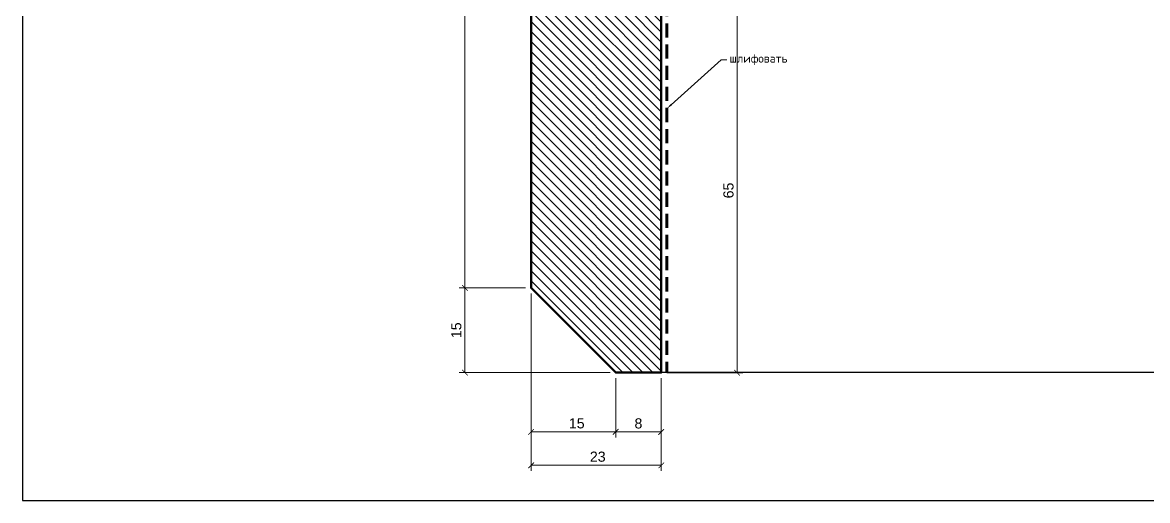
# Model space of a CAD drawing. Header units: inches. Extents: x 227 to 527, y 5081 to 5281.
# Drawn here: x 227.5 to 427.1, y 5081.2 to 5166 of the extents above; entities that cross this region are included whole.
import ezdxf
from ezdxf import colors
from ezdxf.entities.mleader import LeaderData, LeaderLine
from ezdxf.math import Vec2, Vec3

# ---------------------------------------------------------------- set-up
doc = ezdxf.new("R2010")
doc.units = ezdxf.units.IN
doc.header["$MEASUREMENT"] = 0
doc.linetypes.add('HIDDEN', pattern=[0.375, 0.25, -0.125])
doc.layers.add('Outside panel', color=7, linetype='Continuous', lineweight=18, true_color=0x7f5e57)
doc.layers.add('линия 50', color=1, linetype='Continuous', lineweight=140)
doc.layers.add('служебный слой РАЗМЕРЫ', color=7, linetype='Continuous', lineweight=9)
doc.layers.add('размеры в модели', color=7, linetype='Continuous')
doc.styles.get("Standard").update_dxf_attribs({"font": 'arial.ttf'})
doc.styles.add('ЕСКД профили текст', font='isocpeur.ttf')
doc.dimstyles.new('M_1', dxfattribs={"dimtxt": 1.8, "dimasz": 1, "dimexe": 1, "dimexo": 1, "dimgap": 0.6, "dimtad": 1, "dimdec": 0, "dimdsep": 46, "dimtxsty": 'Standard', "dimblk": 'ARCHTICK', "dimcen": -5, "dimclrd": 7, "dimclre": 7, "dimclrt": 7, "dimadec": 0, "dimazin": 0, "dimtfac": 1, "dimtdec": 0, "dimtmove": 0, "dimatfit": 3, "dimfxl": 1, "dimtolj": 1, "dimtzin": 0, "dimlwd": 5, "dimlwe": 5, "dimarcsym": 0})

# ---------------------------------------------------------------- blocks, each defined once
blk = doc.blocks.new('_ArchTick')
at = {"color": 0, "linetype": 'ByBlock', "const_width": 0.15}
blk.add_lwpolyline([(-0.5, -0.5), (0.5, 0.5)], dxfattribs=at)
blk = doc.blocks.new('*D25')
at = {"layer": 'Defpoints', "color": 0, "ltscale": 1000, "transparency": 16777216}
for p in [(340.84, 5168.5), (340.82, 5103.86), (354.28, 5103.86)]:
    blk.add_point(p, dxfattribs=at)
at = {"layer": 'размеры в модели', "color": 7, "lineweight": 5, "ltscale": 1000, "transparency": 16777216}
for p, q in [((341.84, 5168.5), (355.28, 5168.5)), ((354.28, 5168.5), (354.28, 5103.86)), ((341.82, 5103.86), (355.28, 5103.86))]:
    blk.add_line(p, q, dxfattribs=at)
for p, rotation in [((354.28, 5168.5), 90), ((354.28, 5103.86), 270)]:
    blk.add_blockref('_ArchTick', p, dxfattribs=dict(at, rotation=rotation))
at = {"layer": 'размеры в модели', "color": 7, "ltscale": 1000, "transparency": 16777216, "insert": (352.76, 5136.18), "char_height": 1.8, "attachment_point": 5, "rotation": 90}
blk.add_mtext('\\A1;65', dxfattribs=at)
blk = doc.blocks.new('*D8')
at = {"layer": 'Defpoints', "color": 0, "ltscale": 1000, "transparency": 16777216}
for p in [(317.74, 5118.9, 0), (340.84, 5103.9, 0), (340.84, 5087.46)]:
    blk.add_point(p, dxfattribs=at)
at = {"layer": 'размеры в модели', "color": 7, "lineweight": 5, "ltscale": 1000, "transparency": 16777216}
for p, q in [((317.74, 5117.9), (317.74, 5086.46)), ((340.84, 5102.9), (340.84, 5086.46)), ((317.74, 5087.46), (340.84, 5087.46))]:
    blk.add_line(p, q, dxfattribs=at)
at = {"layer": 'размеры в модели', "color": 7, "lineweight": 5, "ltscale": 1000, "transparency": 16777216, "rotation": 180}
blk.add_blockref('_ArchTick', (317.74, 5087.46), dxfattribs=at)
at = {"layer": 'размеры в модели', "color": 7, "lineweight": 5, "ltscale": 1000, "transparency": 16777216}
blk.add_blockref('_ArchTick', (340.84, 5087.46), dxfattribs=at)
at = {"layer": 'размеры в модели', "color": 7, "ltscale": 1000, "transparency": 16777216, "insert": (329.56, 5088.98), "char_height": 1.8, "attachment_point": 5}
blk.add_mtext('\\A1;23', dxfattribs=at)
blk = doc.blocks.new('*D6')
at = {"layer": 'Defpoints', "color": 0, "ltscale": 1000, "transparency": 16777216}
for p in [(317.74, 5118.9, 0), (332.74, 5103.9), (332.74, 5093.38)]:
    blk.add_point(p, dxfattribs=at)
at = {"layer": 'размеры в модели', "color": 7, "lineweight": 5, "ltscale": 1000, "transparency": 16777216}
for p, q in [((317.74, 5117.9), (317.74, 5092.38)), ((332.74, 5102.9), (332.74, 5092.38)), ((317.74, 5093.38), (332.74, 5093.38))]:
    blk.add_line(p, q, dxfattribs=at)
at = {"layer": 'размеры в модели', "color": 7, "lineweight": 5, "ltscale": 1000, "transparency": 16777216, "rotation": 180}
blk.add_blockref('_ArchTick', (317.74, 5093.38), dxfattribs=at)
at = {"layer": 'размеры в модели', "color": 7, "lineweight": 5, "ltscale": 1000, "transparency": 16777216}
blk.add_blockref('_ArchTick', (332.74, 5093.38), dxfattribs=at)
at = {"layer": 'размеры в модели', "color": 7, "ltscale": 1000, "transparency": 16777216, "insert": (325.83, 5094.89), "char_height": 1.8, "attachment_point": 5}
blk.add_mtext('\\A1;15', dxfattribs=at)
blk = doc.blocks.new('*D5')
at = {"layer": 'Defpoints', "color": 0, "ltscale": 1000, "transparency": 16777216}
for p in [(317.74, 5118.9, 0), (305.99, 5103.9), (332.74, 5103.9)]:
    blk.add_point(p, dxfattribs=at)
at = {"layer": 'размеры в модели', "color": 7, "lineweight": 5, "ltscale": 1000, "transparency": 16777216}
for p, q in [((316.74, 5118.9), (304.99, 5118.9)), ((305.99, 5118.9), (305.99, 5103.9)), ((331.74, 5103.9), (304.99, 5103.9))]:
    blk.add_line(p, q, dxfattribs=at)
for p, rotation in [((305.99, 5118.9), 90), ((305.99, 5103.9), 270)]:
    blk.add_blockref('_ArchTick', p, dxfattribs=dict(at, rotation=rotation))
at = {"layer": 'размеры в модели', "color": 7, "ltscale": 1000, "transparency": 16777216, "insert": (304.47, 5111.4), "char_height": 1.8, "attachment_point": 5, "rotation": 90}
blk.add_mtext('\\A1;15', dxfattribs=at)
blk = doc.blocks.new('*D4')
at = {"layer": 'Defpoints', "color": 0, "ltscale": 1000, "transparency": 16777216}
for p in [(317.74, 5253.9), (305.99, 5118.9), (317.74, 5118.9, 0)]:
    blk.add_point(p, dxfattribs=at)
at = {"layer": 'размеры в модели', "color": 7, "lineweight": 5, "ltscale": 1000, "transparency": 16777216}
for p, q in [((316.74, 5253.9), (304.99, 5253.9)), ((305.99, 5253.9), (305.99, 5118.9)), ((316.74, 5118.9), (304.99, 5118.9))]:
    blk.add_line(p, q, dxfattribs=at)
for p, rotation in [((305.99, 5253.9), 90), ((305.99, 5118.9), 270)]:
    blk.add_blockref('_ArchTick', p, dxfattribs=dict(at, rotation=rotation))
at = {"layer": 'размеры в модели', "color": 7, "ltscale": 1000, "transparency": 16777216, "insert": (304.47, 5186), "char_height": 1.8, "attachment_point": 5, "rotation": 90}
blk.add_mtext('\\A1;135', dxfattribs=at)
blk = doc.blocks.new('*D3')
at = {"color": 7, "lineweight": 5, "ltscale": 1000, "transparency": 16777216}
for p, q in [((422.66, 5253.86), (455.21, 5253.86)), ((454.21, 5253.86), (454.21, 5103.86)), ((438.75, 5103.86), (455.21, 5103.86))]:
    blk.add_line(p, q, dxfattribs=at)
at = {"layer": 'Defpoints', "color": 0, "ltscale": 1000, "transparency": 16777216}
for p in [(421.66, 5253.86), (437.75, 5103.86), (454.21, 5103.86)]:
    blk.add_point(p, dxfattribs=at)
at = {"color": 7, "lineweight": 5, "ltscale": 1000, "transparency": 16777216}
for p, rotation in [((454.21, 5253.86), 90), ((454.21, 5103.86), 270)]:
    blk.add_blockref('_ArchTick', p, dxfattribs=dict(at, rotation=rotation))
at = {"color": 7, "ltscale": 1000, "transparency": 16777216, "insert": (452.69, 5183.11), "char_height": 1.8, "attachment_point": 5, "rotation": 90}
blk.add_mtext('\\A1;150', dxfattribs=at)

msp = doc.modelspace()

# ---------------------------------------------------------------- hatches: boundary and pattern name
at = {"layer": 'Outside panel', "ltscale": 1000}
h = msp.add_hatch(dxfattribs=at)
h.set_pattern_fill('ANSI31', color=256, scale=10, angle=90)
h.set_pattern_definition([(135, (-311435.5088, 95739.9097), (-0.8838834765, -0.8838834765), [])])
edge = h.paths.add_edge_path()
edge.add_line((317.74, 5118.9), (332.74, 5103.9))
edge.add_line((332.74, 5103.9), (340.84, 5103.9))
edge.add_line((340.84, 5103.9), (340.84, 5168.55))
edge.add_line((340.84, 5168.55), (332.82, 5168.55))
edge.add_line((332.82, 5168.55), (332.82, 5186.55))
edge.add_line((332.82, 5186.55), (340.84, 5186.55))
edge.add_line((340.84, 5186.55), (340.84, 5196.55))
edge.add_arc((341.63, 5202.31), 5.82, 180, 262.1697, ccw=False)
edge.add_arc((329.82, 5203.44), 6.1, 349.3365, 421.9071)
edge.add_line((332.69, 5208.82), (332.69, 5228.9))
edge.add_arc((328.24, 5228.9), 4.45, 0, 90)
edge.add_line((328.24, 5233.35), (328.24, 5239.4))
edge.add_line((328.24, 5239.4), (329.74, 5239.4))
edge.add_line((329.74, 5239.4), (329.74, 5240.9))
edge.add_arc((329.74, 5243.9), 3, 270, 450)
edge.add_line((329.74, 5246.9), (329.74, 5248.4))
edge.add_line((329.74, 5248.4), (329.74, 5248.9))
edge.add_arc((324.74, 5248.9), 5, 0, 90)
edge.add_line((324.74, 5253.9), (317.74, 5253.9))
edge.add_line((317.74, 5253.9), (317.74, 5118.9))

# ---------------------------------------------------------------- linework, layer by layer
at = {"color": 7}
msp.add_line((437.83, 5103.9, 0), (340.84, 5103.9, 0), dxfattribs=at)
at = {"color": 6, "ltscale": 1000}
msp.add_lwpolyline([(227.49, 5081.23), (527.49, 5081.23), (527.49, 5281.23), (227.49, 5281.23)], close=True, dxfattribs=at)
at = {"lineweight": 50, "elevation": 0}
for points in [[(337.74, 5103.9), (332.74, 5103.9), (317.74, 5118.9), (317.74, 5253.9)], [(340.84, 5168.55), (340.84, 5103.9), (332.74, 5103.9)]]:
    msp.add_lwpolyline(points, dxfattribs=at)
at = {"layer": 'линия 50', "color": 1, "linetype": 'HIDDEN', "ltscale": 10, "true_color": 0xff0909, "elevation": 0}
msp.add_lwpolyline([(339.82, 5169.55), (341.84, 5169.55), (341.84, 5103.86)], dxfattribs=at)

# ---------------------------------------------------------------- dimensions: what is measured, and where the dimension line sits
at = {"color": 5, "ltscale": 1000}
dim = msp.add_linear_dim(base=(454.21, 5103.86), p1=(421.66, 5253.86), p2=(437.75, 5103.86), angle=90, dimstyle='M_1', dxfattribs=at)
dim.commit()
dim.dimension.update_dxf_attribs({"geometry": '*D3', "text_midpoint": (454.21, 5183.11), "dimtype": 128})
at = {"layer": 'размеры в модели', "color": 5, "ltscale": 1000}
dim = msp.add_linear_dim(base=(305.99, 5118.9), p1=(317.74, 5253.9), p2=(317.74, 5118.9, 0), angle=90, dimstyle='M_1', dxfattribs=at)
dim.commit()
dim.dimension.update_dxf_attribs({"geometry": '*D4', "text_midpoint": (305.99, 5186), "dimtype": 128})
for base, p1, p2, picture, middle in [((354.28, 5103.86), (340.84, 5168.5), (340.82, 5103.86), '*D25', (352.76, 5136.18)), ((305.99, 5103.9), (317.74, 5118.9, 0), (332.74, 5103.9), '*D5', (304.47, 5111.4))]:
    dim = msp.add_linear_dim(base=base, p1=p1, p2=p2, angle=90, dimstyle='M_1', dxfattribs=at)
    dim.commit()
    dim.dimension.update_dxf_attribs({"geometry": picture, "text_midpoint": middle})
for base, p2, picture, middle in [((340.84, 5087.46), (340.84, 5103.9, 0), '*D8', (329.56, 5087.46)), ((332.74, 5093.38), (332.74, 5103.9), '*D6', (325.83, 5093.38))]:
    dim = msp.add_linear_dim(base=base, p1=(317.74, 5118.9, 0), p2=p2, dimstyle='M_1', dxfattribs=at)
    dim.commit()
    dim.dimension.update_dxf_attribs({"geometry": picture, "text_midpoint": middle, "dimtype": 128})
msp.add_linear_dim(base=(340.82, 5093.38), p1=(332.74, 5103.9), p2=(340.82, 5103.86), dimstyle='M_1', dxfattribs=at).render()

# ---------------------------------------------------------------- leaders
at = {"layer": 'служебный слой РАЗМЕРЫ'}
ml = msp.add_multileader_mtext('Standard', dxfattribs=at)
ml.set_content('\\A1;шлифовать', color=256, style='ЕСКД профили текст')
ml.set_leader_properties(color=256, linetype='ByLayer', lineweight=-1)
ml.build(insert=Vec2(0, 0))
ml.multileader.update_dxf_attribs({"dogleg_length": 1, "arrow_head_size": 1})
ctx = ml.context
ctx.base_point, ctx.char_height, ctx.arrow_head_size, ctx.landing_gap_size, ctx.plane_origin = Vec3(352.44, 5159.36, 0), 1.5, 1, 0.5, Vec3(365.91, 5185.53, 0)
notes = []
notes.append((ctx, [(1, (1, 1, 0), (351.44, 5159.36, 0), (1, 0), 1, [(0, [(341.84, 5150.7, 0)], 0, [])])]))
ctx.mtext.insert, ctx.mtext.flow_direction = Vec3(352.94, 5160.34, 0), 5
for ctx, leaders in notes:
    for number, flags, end, landing, length, lines in leaders:
        leader = LeaderData()
        leader.index, (leader.has_last_leader_line, leader.has_dogleg_vector, leader.attachment_direction) = number, flags
        leader.last_leader_point, leader.dogleg_vector, leader.dogleg_length = Vec3(end), Vec3(landing), length
        for number, points, colour, breaks in lines:
            line = LeaderLine()
            line.index, line.vertices, line.color, line.breaks = number, Vec3.list(points), colors.encode_raw_color(colour), breaks
            leader.lines.append(line)
        ctx.leaders.append(leader)

doc.saveas('drawing.dxf')
